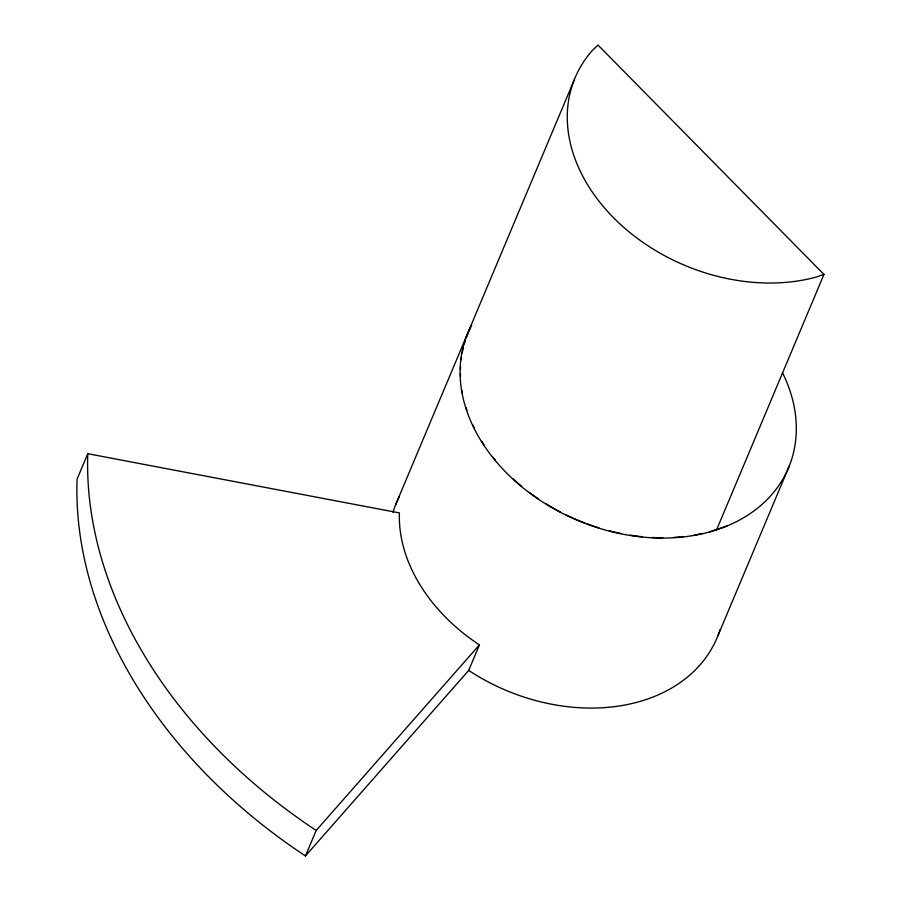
<?xml version="1.0" encoding="UTF-8"?>
<svg xmlns="http://www.w3.org/2000/svg" width="901" height="901" viewBox="0 0 901 901"><rect width="100%" height="100%" fill="white"/><g stroke="black" fill="none" stroke-linecap="round" stroke-linejoin="round"><path stroke-width="1.35" d="M87.769 453.71L77.047 479.219A496.507 371.865 22.8 0 0 305.462 855.95L468.689 670.412L479.411 644.902A173.961 130.285 22.8 0 1 399.391 512.917L87.769 453.71A496.507 371.865 22.8 0 0 316.183 830.452L305.462 855.95M395.584 504.83L574.264 79.795M823.953 274.422L815.416 277.294A173.961 130.285 22.8 0 1 613.288 217.468A173.961 130.285 22.8 0 1 592.16 50.67L597.994 45.05L823.953 274.422L716.757 529.45A173.589 130.003 22.8 0 1 714.211 530.261M717.86 635.858L789.332 465.84M316.183 830.452L479.411 644.902M726.837 526.06L708.22 532.322A173.961 130.285 22.8 0 1 516.847 482.632A173.961 130.285 22.8 0 1 471.64 324.901M720.068 629.686A173.961 130.285 22.8 0 1 468.689 670.412M392.982 512.264A173.961 130.285 22.8 0 1 399.368 496.462M782.462 372.642A173.961 130.285 22.8 0 1 709.763 531.905M702.408 533.426A173.589 130.003 22.8 0 1 694.299 535.07M683.161 536.647A173.589 130.003 22.8 0 1 673.588 537.447M662.776 537.762A173.589 130.003 22.8 0 1 651.817 537.469M642.12 536.726A173.589 130.003 22.8 0 1 630.148 535.16M621.003 533.516A173.589 130.003 22.8 0 1 609.301 530.824M598.962 527.885A173.589 130.003 22.8 0 1 587.486 523.988M584.963 523.042A173.589 130.003 22.8 0 1 566.38 515.012M560.366 511.971A173.589 130.003 22.8 0 1 546.355 504.019M538.516 498.951A173.589 130.003 22.8 0 1 529.304 492.385M521.6 486.315A173.589 130.003 22.8 0 1 513.243 479.005M495.482 460.343A173.589 130.003 22.8 0 1 492.971 457.246M483.927 444.756A173.589 130.003 22.8 0 1 481.697 441.276M474.41 428.268A173.589 130.003 22.8 0 1 472.676 424.675M466.921 410.315A173.589 130.003 22.8 0 1 466.065 407.702M462.427 393.23A173.589 130.003 22.8 0 1 461.965 390.606M460.501 376.246A173.589 130.003 22.8 0 1 460.434 373.656M460.456 369.489A173.589 130.003 22.8 0 1 460.569 366.707M461.143 359.848A173.589 130.003 22.8 0 1 461.503 357.134M462.168 353.102A173.589 130.003 22.8 0 1 463.317 347.775M464.364 343.855A173.589 130.003 22.8 0 1 465.141 341.265M466.448 337.447A173.589 130.003 22.8 0 1 467.923 333.663M468.982 331.185A173.589 130.003 22.8 0 1 470.705 327.525"/></g></svg>
